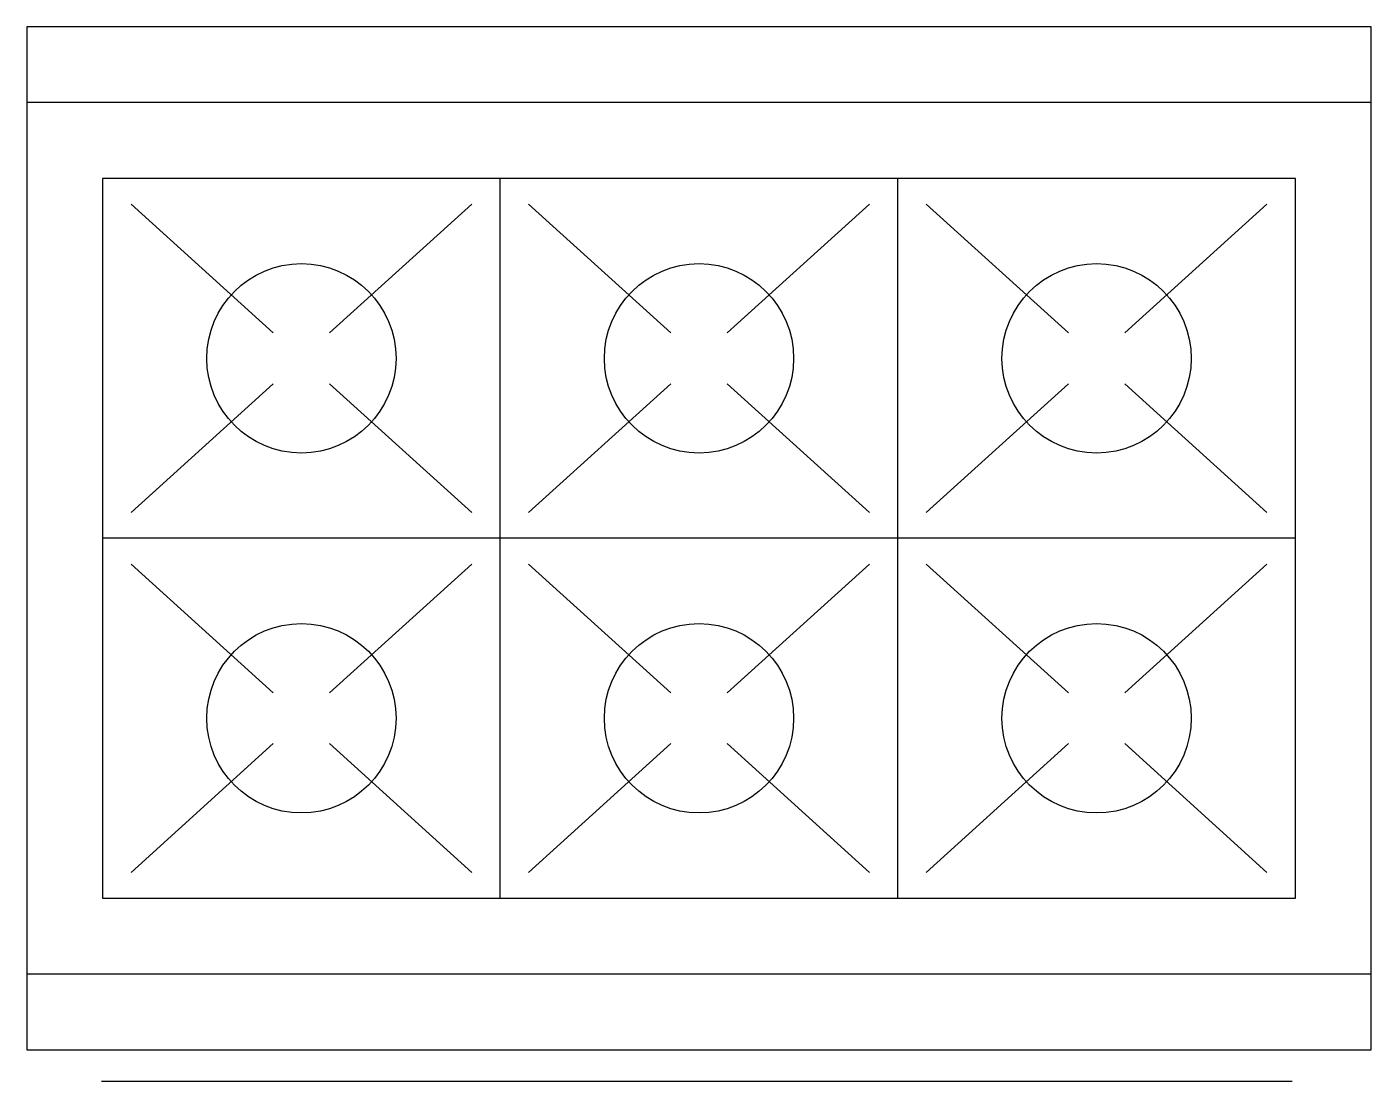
# Model space of a CAD drawing. Extents: x -0.25 to 0.46, y -0.287 to 0.27.
import ezdxf

# ---------------------------------------------------------------- set-up
doc = ezdxf.new("R2010")
doc.units = 0
doc.header["$LTSCALE"] = 0.5

msp = doc.modelspace()

# ---------------------------------------------------------------- linework, layer by layer
for p, q in [((-0.25, 0.27), (-0.25, -0.27)), ((0.46, 0.27), (-0.25, 0.27)), ((0.46, -0.27), (0.46, 0.27)), ((0.46, 0.23), (-0.25, 0.23)), ((-0.21, 0.19), (-0.21, -0.19)), ((0.42, 0.19), (-0.21, 0.19)), ((0, -0.19), (0, 0.19)), ((0.21, -0.19), (0.21, 0.19)), ((0.42, -0.19), (0.42, 0.19)), ((-0.11983, 0.10842), (-0.195, 0.17643)), ((-0.015, 0.17643), (-0.09017, 0.10842)), ((0.09017, 0.10842), (0.015, 0.17643)), ((0.015, 0.17643), (0.09017, 0.10842)), ((0.195, 0.17643), (0.11983, 0.10842)), ((0.30017, 0.10842), (0.225, 0.17643)), ((0.225, 0.17643), (0.30017, 0.10842)), ((0.405, 0.17643), (0.32983, 0.10842)), ((-0.11983, 0.08158), (-0.195, 0.01357)), ((-0.015, 0.01357), (-0.09017, 0.08158)), ((0.09017, 0.08158), (0.015, 0.01357)), ((0.195, 0.01357), (0.11983, 0.08158)), ((0.11983, 0.08158), (0.195, 0.01357)), ((0.30017, 0.08158), (0.225, 0.01357)), ((0.405, 0.01357), (0.32983, 0.08158)), ((0.32983, 0.08158), (0.405, 0.01357)), ((0.42, 0), (-0.21, 0)), ((-0.195, -0.01357), (-0.11983, -0.08158)), ((-0.015, -0.01357), (-0.09017, -0.08158)), ((0.015, -0.01357), (0.09017, -0.08158)), ((0.11983, -0.08158), (0.195, -0.01357)), ((0.225, -0.01357), (0.30017, -0.08158)), ((0.32983, -0.08158), (0.405, -0.01357)), ((-0.11983, -0.10842), (-0.195, -0.17643)), ((-0.09017, -0.10842), (-0.015, -0.17643)), ((0.015, -0.17643), (0.09017, -0.10842)), ((0.11983, -0.10842), (0.195, -0.17643)), ((0.225, -0.17643), (0.30017, -0.10842)), ((0.32983, -0.10842), (0.405, -0.17643)), ((-0.21, -0.19), (0.42, -0.19)), ((-0.25, -0.23), (0.46, -0.23)), ((-0.25, -0.27), (0.46, -0.27)), ((-0.21067, -0.28657), (0.41838, -0.28657))]:
    msp.add_line(p, q)
for centre in [(-0.105, 0.095), (0.105, 0.095), (0.315, 0.095), (-0.105, -0.095), (0.105, -0.095), (0.315, -0.095)]:
    msp.add_circle(centre, 0.05)

doc.saveas('drawing.dxf')
